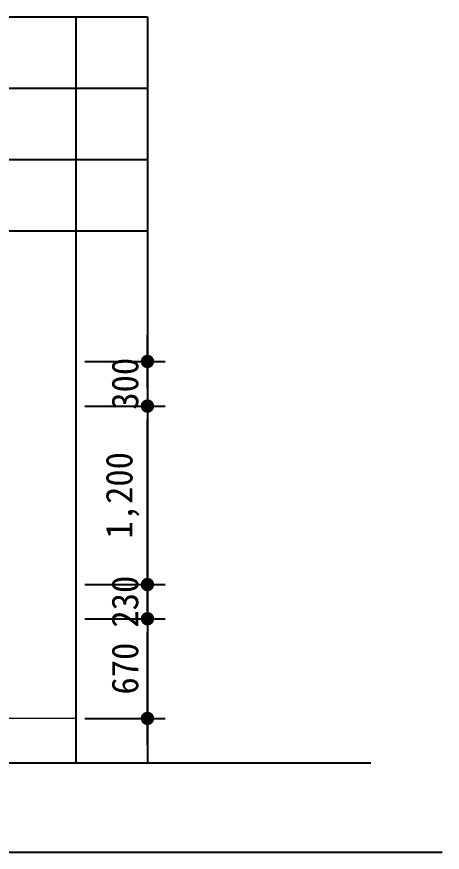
# Model space of a CAD drawing. Header units: millimetres. Extents: x -423835 to -174325, y -1379898 to -1311126.
# Drawn here: x -281808 to -278950, y -1354449 to -1348831 of the extents above; entities that cross this region are included whole.
import ezdxf

# ---------------------------------------------------------------- set-up
doc = ezdxf.new("R2010")
doc.units = ezdxf.units.MM
doc.header["$LTSCALE"] = 100
doc.header["$MEASUREMENT"] = 0
doc.header["$PDSIZE"] = -10
doc.layers.get('0').update_dxf_attribs({"linetype": 'CONTINUOUS'})
doc.layers.get('Defpoints').update_dxf_attribs({"color": 153, "linetype": 'CONTINUOUS'})
doc.layers.add('A-DIMS', color=7, linetype='CONTINUOUS')
doc.layers.add('A-XXXX-FIN2', color=6, linetype='CONTINUOUS', lineweight=20)
doc.styles.add('HY울릉도L', font='')
doc.styles.add('돋움체', font='')
doc.styles.get('HY울릉도L').set_extended_font_data('HYwulM')
doc.styles.get('돋움체').set_extended_font_data('DotumChe')
doc.dimstyles.new('CDIM', dxfattribs={"dimtxt": 3, "dimasz": 1.5, "dimexe": 2, "dimexo": 1, "dimgap": 1, "dimtad": 1, "dimdec": 0, "dimrnd": 0.5, "dimzin": 0, "dimdsep": 32, "dimlunit": 6, "dimtxsty": 'HY울릉도L', "dimblk1": '_CIDOT', "dimblk2": '_CIDOT', "dimsah": 1, "dimcen": 5.5, "dimclrd": 2, "dimclre": 2, "dimclrt": 7, "dimadec": 0, "dimazin": 0, "dimtfac": 1, "dimtdec": 0, "dimtix": 1, "dimtmove": 2, "dimatfit": 1, "dimldrblk": '_CIDOT', "dimfxl": 1, "dimtolj": 1, "dimtzin": 0, "dimlwd": -1, "dimarcsym": 0})

# ---------------------------------------------------------------- blocks, each defined once
blk = doc.blocks.new('_CIDOT')
at = {"color": 0, "linetype": 'ByBlock'}
blk.add_line((2, 0), (-1, 0), dxfattribs=at)
at = {"color": 0, "linetype": 'ByBlock', "const_width": 0.5}
blk.add_lwpolyline([(-0.25, 0, 1), (0.25, 0, 1)], format="xyb", close=True, dxfattribs=at)
blk = doc.blocks.new('*D656')
at = {"layer": 'A-DIMS', "lineweight": -2, "transparency": 16777216}
for p, q in [((-281350.4, -1352879.1), (-280810.4, -1352879.1)), ((-281350.4, -1353549.1), (-280810.4, -1353549.1))]:
    blk.add_line(p, q, dxfattribs=at)
at = {"layer": 'A-DIMS', "transparency": 16777216}
blk.add_line((-280930.4, -1353459.1), (-280930.4, -1352969.1), dxfattribs=at)
at = {"layer": 'Defpoints', "color": 0, "transparency": 16777216}
for p in [(-281410.4, -1352879.1), (-280930.4, -1352879.1), (-281410.4, -1353549.1)]:
    blk.add_point(p, dxfattribs=at)
at = {"layer": 'A-DIMS', "transparency": 16777216, "xscale": 90, "yscale": 90, "zscale": 90}
for p, rotation in [((-280930.4, -1352879.1), 90), ((-280930.4, -1353549.1), 270)]:
    blk.add_blockref('_CIDOT', p, dxfattribs=dict(at, rotation=rotation))
at = {"layer": 'A-DIMS', "color": 3, "transparency": 16777216, "insert": (-281080.5, -1353214.1), "char_height": 180, "attachment_point": 5, "rotation": 90, "style": '돋움체'}
blk.add_mtext('\\A1;670', dxfattribs=at)
blk = doc.blocks.new('*D657')
at = {"layer": 'A-DIMS', "lineweight": -2, "transparency": 16777216}
for p, q in [((-281350.4, -1351449.1), (-280810.4, -1351449.1)), ((-281350.4, -1352649.1), (-280810.4, -1352649.1))]:
    blk.add_line(p, q, dxfattribs=at)
at = {"layer": 'A-DIMS', "transparency": 16777216}
blk.add_line((-280930.4, -1352559.1), (-280930.4, -1351539.1), dxfattribs=at)
at = {"layer": 'Defpoints', "color": 0, "transparency": 16777216}
for p in [(-281410.4, -1351449.1), (-280930.4, -1351449.1), (-281410.4, -1352649.1)]:
    blk.add_point(p, dxfattribs=at)
at = {"layer": 'A-DIMS', "transparency": 16777216, "xscale": 90, "yscale": 90, "zscale": 90}
for p, rotation in [((-280930.4, -1351449.1), 90), ((-280930.4, -1352649.1), 270)]:
    blk.add_blockref('_CIDOT', p, dxfattribs=dict(at, rotation=rotation))
at = {"layer": 'A-DIMS', "color": 3, "transparency": 16777216, "insert": (-281097.6, -1352049.1), "char_height": 180, "attachment_point": 5, "rotation": 90, "style": '돋움체'}
blk.add_mtext('\\A1;1,200', dxfattribs=at)
blk = doc.blocks.new('*D679')
at = {"layer": 'A-DIMS', "transparency": 16777216}
for p, q in [((-280930.4, -1351059.1), (-280930.4, -1350969.1)), ((-280930.4, -1351149.1), (-280930.4, -1351449.1)), ((-280930.4, -1351539.1), (-280930.4, -1351629.1))]:
    blk.add_line(p, q, dxfattribs=at)
at = {"layer": 'A-DIMS', "lineweight": -2, "transparency": 16777216}
for p, q in [((-281350.4, -1351149.1), (-280810.4, -1351149.1)), ((-281350.4, -1351449.1), (-280810.4, -1351449.1))]:
    blk.add_line(p, q, dxfattribs=at)
at = {"layer": 'Defpoints', "color": 0, "transparency": 16777216}
for p in [(-281410.4, -1351149.1), (-281410.4, -1351449.1), (-280930.4, -1351449.1)]:
    blk.add_point(p, dxfattribs=at)
at = {"layer": 'A-DIMS', "transparency": 16777216, "xscale": 90, "yscale": 90, "zscale": 90}
for p, rotation in [((-280930.4, -1351149.1), 270), ((-280930.4, -1351449.1), 90)]:
    blk.add_blockref('_CIDOT', p, dxfattribs=dict(at, rotation=rotation))
at = {"layer": 'A-DIMS', "color": 3, "transparency": 16777216, "insert": (-281080.5, -1351299.1), "char_height": 180, "attachment_point": 5, "rotation": 90, "style": '돋움체'}
blk.add_mtext('\\A1;300', dxfattribs=at)
blk = doc.blocks.new('*D680')
at = {"layer": 'A-DIMS', "transparency": 16777216}
for p, q in [((-280930.4, -1352559.1), (-280930.4, -1352469.1)), ((-280930.4, -1352649.1), (-280930.4, -1352879.1)), ((-280930.4, -1352969.1), (-280930.4, -1353059.1))]:
    blk.add_line(p, q, dxfattribs=at)
at = {"layer": 'A-DIMS', "lineweight": -2, "transparency": 16777216}
for p, q in [((-281350.4, -1352649.1), (-280810.4, -1352649.1)), ((-281350.4, -1352879.1), (-280810.4, -1352879.1))]:
    blk.add_line(p, q, dxfattribs=at)
at = {"layer": 'Defpoints', "color": 0, "transparency": 16777216}
for p in [(-281410.4, -1352649.1), (-281410.4, -1352879.1), (-280930.4, -1352879.1)]:
    blk.add_point(p, dxfattribs=at)
at = {"layer": 'A-DIMS', "transparency": 16777216, "xscale": 90, "yscale": 90, "zscale": 90}
for p, rotation in [((-280930.4, -1352649.1), 270), ((-280930.4, -1352879.1), 90)]:
    blk.add_blockref('_CIDOT', p, dxfattribs=dict(at, rotation=rotation))
at = {"layer": 'A-DIMS', "color": 3, "transparency": 16777216, "insert": (-281080.5, -1352764.1), "char_height": 180, "attachment_point": 5, "rotation": 90, "style": '돋움체'}
blk.add_mtext('\\A1;230', dxfattribs=at)

msp = doc.modelspace()

# ---------------------------------------------------------------- linework, layer by layer
at = {"color": 3, "ltscale": 2}
msp.add_line((-300992.9, -1354449.1), (-278950.4, -1354449.1), dxfattribs=at)
at = {"layer": 'A-XXXX-FIN2'}
msp.add_line((-281410.4, -1353549.1), (-287585.4, -1353549.1), dxfattribs=at)
at = {"layer": 'Defpoints'}
for p, q in [((-288545.4, -1348831.3), (-280930.4, -1348831.3)), ((-281410.4, -1348831.3), (-281410.4, -1353849.1)), ((-280930.4, -1348831.3), (-280930.4, -1353849.1)), ((-288545.4, -1349311.3), (-280930.4, -1349311.3)), ((-288545.4, -1349791.3), (-280930.4, -1349791.3)), ((-288545.4, -1350271.3), (-280930.4, -1350271.3)), ((-279430.4, -1353849.1), (-300992.9, -1353849.1))]:
    msp.add_line(p, q, dxfattribs=at)

# ---------------------------------------------------------------- dimensions: what is measured, and where the dimension line sits
at = {"layer": 'A-DIMS'}
for base, p1, p2, angle, picture, middle in [((-280930.4, -1351449.1), (-281410.4, -1351149.1), (-281410.4, -1351449.1), 270, '*D679', (-281080.5, -1351299.1)), ((-280930.4, -1351449.1), (-281410.4, -1352649.1), (-281410.4, -1351449.1), 90, '*D657', (-281097.6, -1352049.1)), ((-280930.4, -1352879.1), (-281410.4, -1352649.1), (-281410.4, -1352879.1), 270, '*D680', (-281080.5, -1352764.1)), ((-280930.4, -1352879.1), (-281410.4, -1353549.1), (-281410.4, -1352879.1), 90, '*D656', (-281080.5, -1353214.1))]:
    dim = msp.add_linear_dim(base=base, p1=p1, p2=p2, angle=angle, dimstyle='CDIM', override={"dimscale": 60, "dimtxsty": '돋움체', "dimclrd": 256, "dimclre": 256, "dimclrt": 3}, dxfattribs=at)
    dim.commit()
    dim.dimension.update_dxf_attribs({"geometry": picture, "text_midpoint": middle})

doc.saveas('drawing.dxf')
